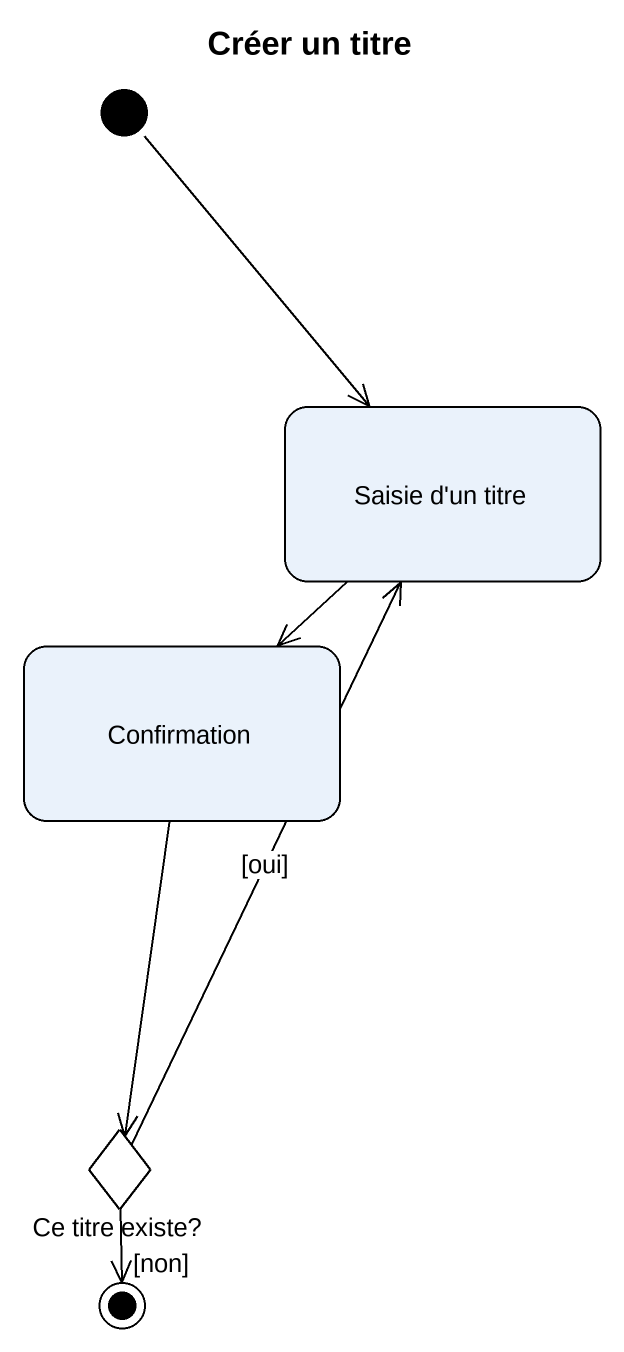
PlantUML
@startuml
title Créer un titre
hide empty description
state "Saisie d'un titre" as Saisie_d_un_titre
state Confirmation
state "Ce titre existe?" as Ce_titre_existe <<choice>>
[*] --> Saisie_d_un_titre
Saisie_d_un_titre --> Confirmation
Confirmation --> Ce_titre_existe
Ce_titre_existe -up-> Saisie_d_un_titre : [oui]
Ce_titre_existe --> [*] : [non]
@enduml
